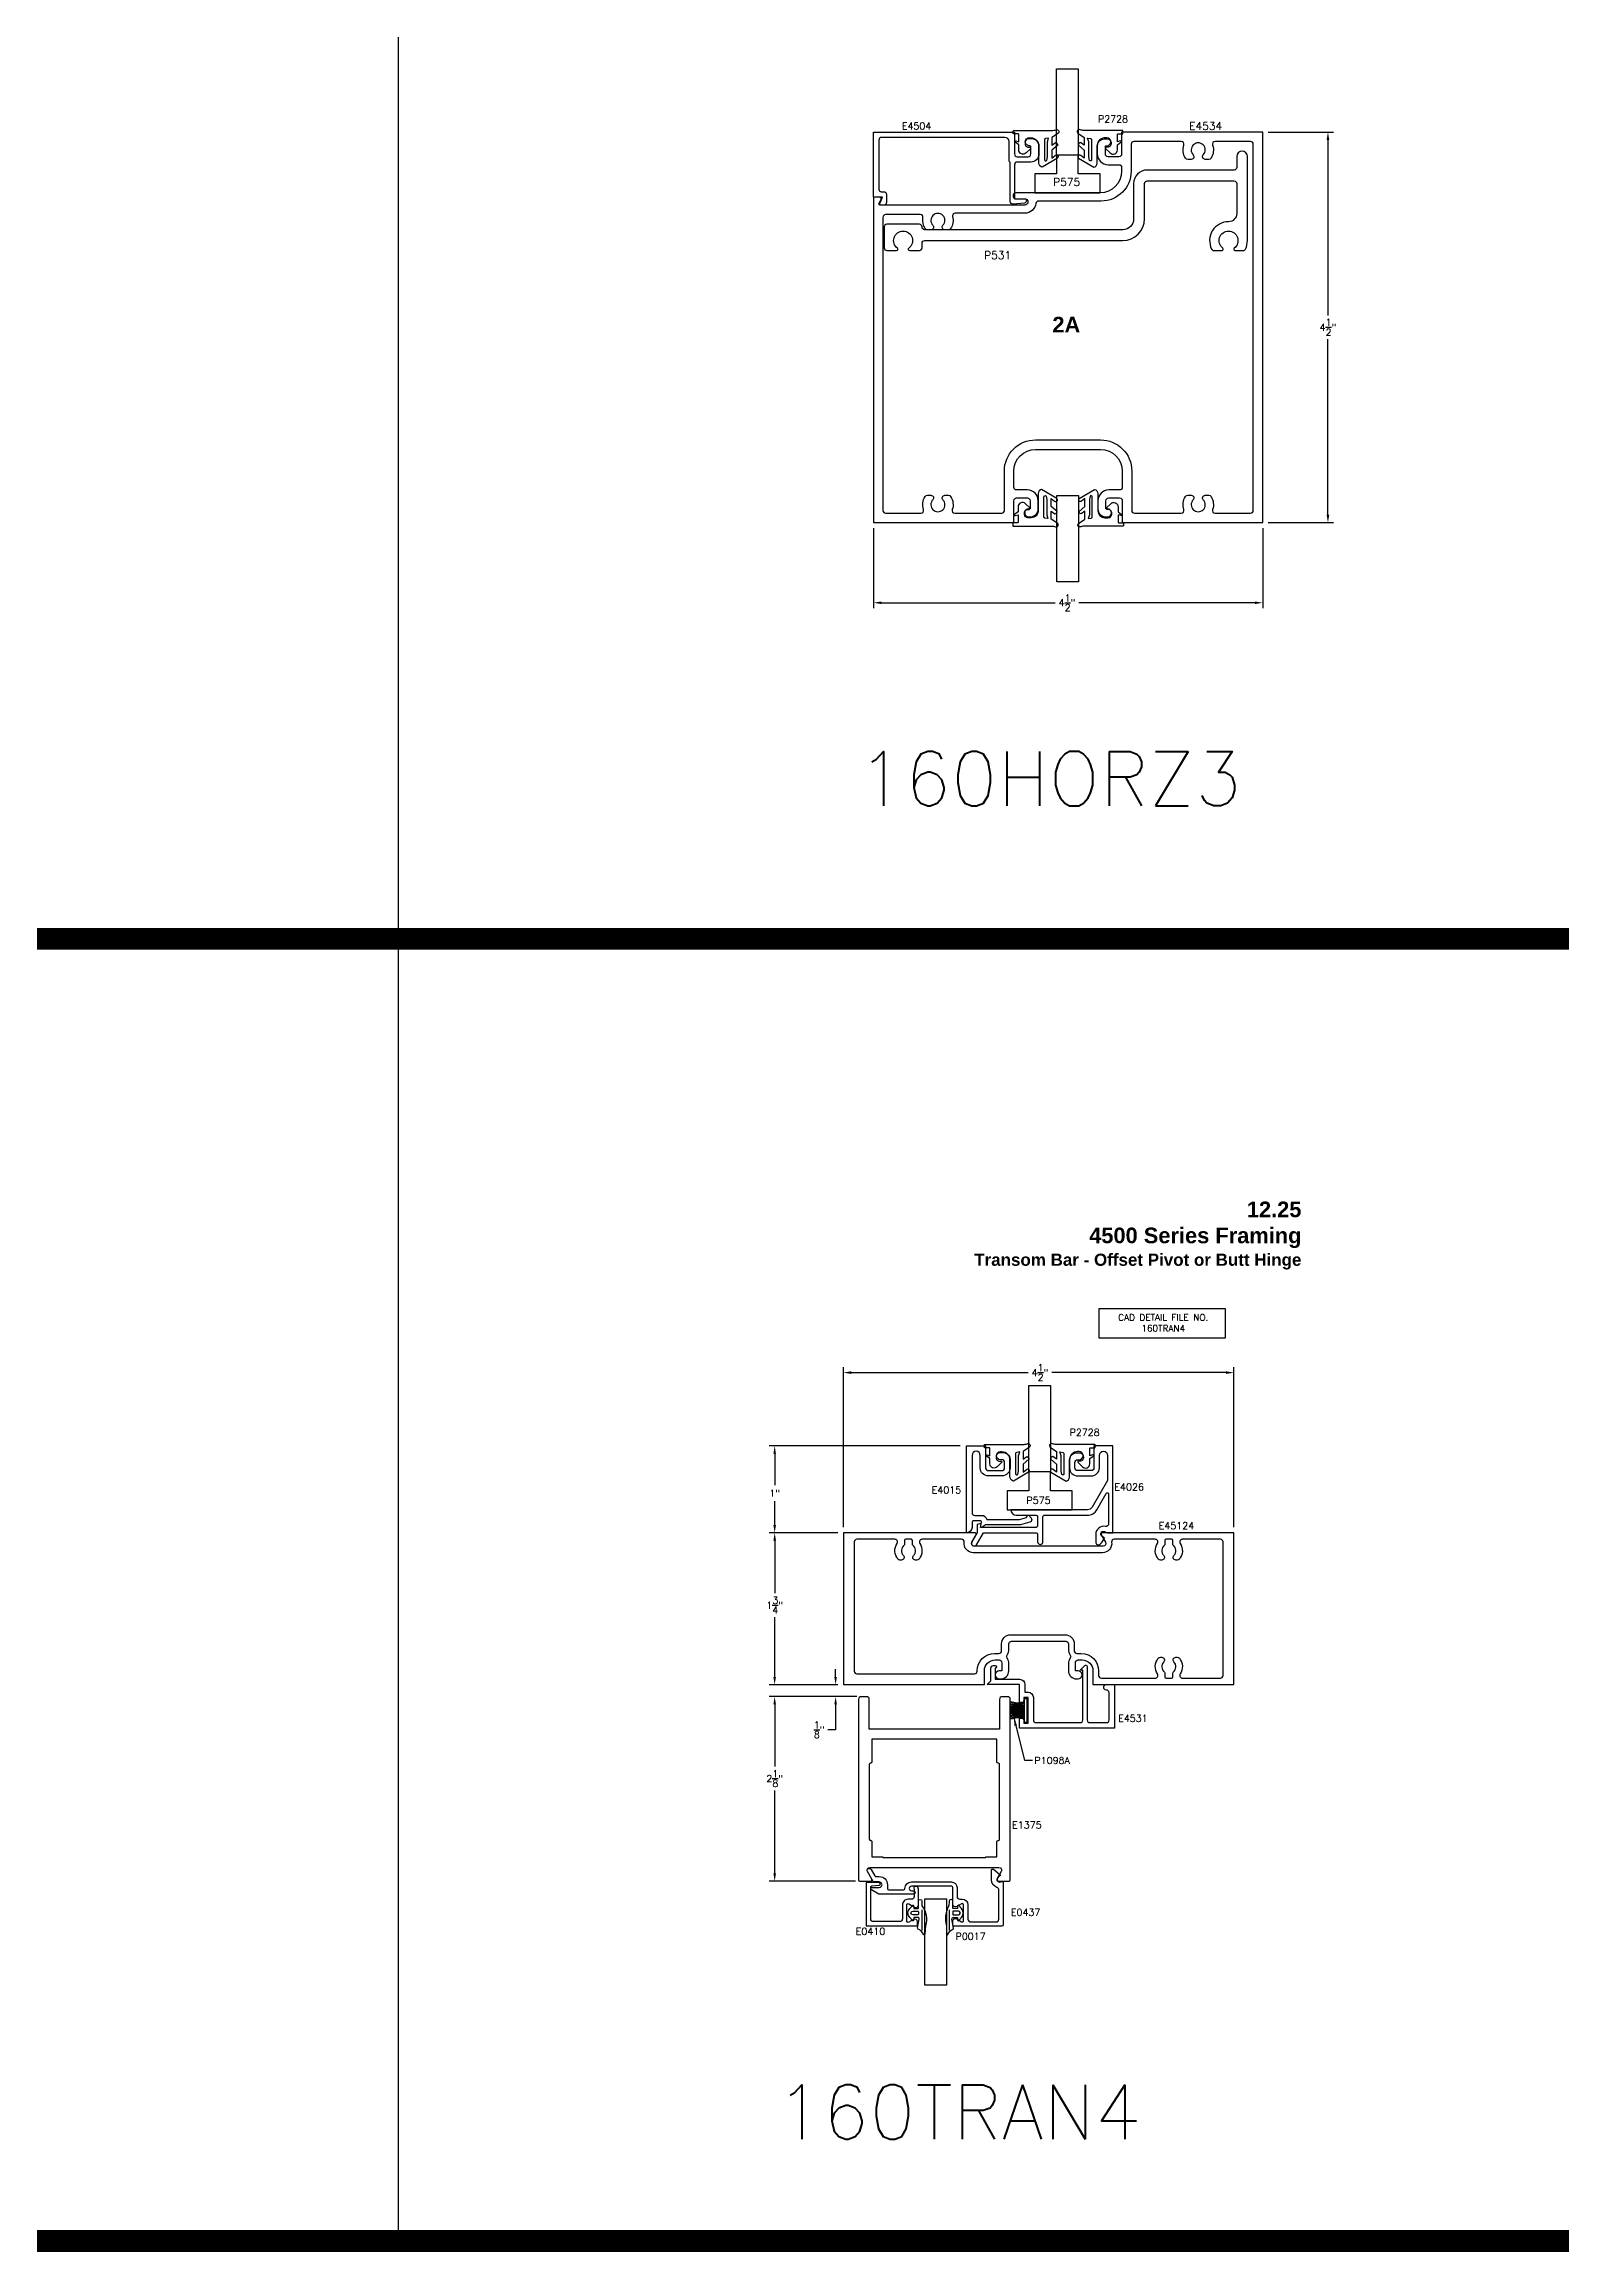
# Model space of a CAD drawing. Extents: x 0 to 139, y 0 to 75.
# Drawn here: x 54.97 to 72.46, y 14.75 to 40.19 of the extents above; entities that cross this region are included whole.
import ezdxf

# ---------------------------------------------------------------- set-up
doc = ezdxf.new("R2010")
doc.units = 0
doc.header["$MEASUREMENT"] = 0
doc.header["$PDMODE"] = 3
doc.layers.get('DEFPOINTS').update_dxf_attribs({"linetype": 'CONTINUOUS'})
for name, color, linetype in [('R-ANNO-DIMS', 3, 'CONTINUOUS'), ('R-ANNO-TEXT', 6, 'CONTINUOUS'), ('R-DET1', 4, 'CONTINUOUS'), ('R-DET2', 2, 'CONTINUOUS'), ('R-DET3', 5, 'CONTINUOUS'), ('R-OTLN', 1, 'CONTINUOUS'), ('R-PAT1', 5, 'CONTINUOUS'), ('TITLE', 7, 'CONTINUOUS')]:
    doc.layers.add(name, color=color, linetype=linetype)
doc.styles.get("Standard").update_dxf_attribs({"font": 'simplex'})
doc.dimstyles.new('1X', dxfattribs={"dimscale": 0, "dimtxt": 0.08, "dimasz": 0.09, "dimexe": 0.0625, "dimexo": 0.0625, "dimgap": 0.045, "dimtad": 0, "dimtih": 1, "dimtoh": 1, "dimdec": 4, "dimzin": 4, "dimtxsty": 'STANDARD', "dimcen": 0, "dimazin": 3, "dimtfac": 1, "dimtdec": 4, "dimtofl": 0, "dimtmove": 0, "dimatfit": 3, "dimtolj": 1, "dimtzin": 4})

# ---------------------------------------------------------------- blocks, each defined once
blk = doc.blocks.new('*D66')
at = {"layer": 'DEFPOINTS', "color": 0}
for p in [(69.009, 39.175), (69.009, 34.675), (69.761, 34.675)]:
    blk.add_point(p, dxfattribs=at)
at = {"layer": 'R-ANNO-DIMS', "color": 0}
for p, q in [((69.072, 39.175), (69.824, 39.175)), ((69.761, 39.085), (69.761, 37.063)), ((69.761, 34.765), (69.761, 36.787)), ((69.072, 34.675), (69.824, 34.675))]:
    blk.add_line(p, q, dxfattribs=at)
for points in [[(69.746, 39.085), (69.776, 39.085), (69.761, 39.175)], [(69.746, 34.765), (69.776, 34.765), (69.761, 34.675)]]:
    blk.add_solid(points, dxfattribs=at)
at = {"layer": 'R-ANNO-DIMS', "color": 0, "insert": (69.761, 36.925), "char_height": 0.08, "attachment_point": 5}
blk.add_mtext('\\A1;4{\\H1.000000x;\\S1/2;}"', dxfattribs=at)
blk = doc.blocks.new('*D67')
at = {"layer": 'DEFPOINTS', "color": 0}
for p in [(64.524, 34.675), (69.009, 34.675), (69.009, 33.752)]:
    blk.add_point(p, dxfattribs=at)
at = {"layer": 'R-ANNO-DIMS', "color": 0}
for p, q in [((64.524, 34.612), (64.524, 33.689)), ((69.009, 34.613), (69.009, 33.689)), ((64.614, 33.752), (66.618, 33.752)), ((68.919, 33.752), (66.891, 33.752))]:
    blk.add_line(p, q, dxfattribs=at)
for points in [[(64.614, 33.767), (64.614, 33.737), (64.524, 33.752)], [(68.919, 33.767), (68.919, 33.737), (69.009, 33.752)]]:
    blk.add_solid(points, dxfattribs=at)
at = {"layer": 'R-ANNO-DIMS', "color": 0, "insert": (66.755, 33.752), "char_height": 0.08, "attachment_point": 5}
blk.add_mtext('\\A1;4{\\H1.000000x;\\S1/2;}"', dxfattribs=at)
blk = doc.blocks.new('*D75')
at = {"layer": 'DEFPOINTS', "color": 0}
for p in [(64.178, 24.883), (64.178, 23.038), (68.678, 23.038)]:
    blk.add_point(p, dxfattribs=at)
at = {"layer": 'R-ANNO-DIMS', "color": 0}
for p, q in [((64.178, 23.101), (64.178, 24.946)), ((68.678, 23.101), (68.678, 24.946)), ((64.268, 24.883), (66.306, 24.883)), ((68.588, 24.883), (66.579, 24.883))]:
    blk.add_line(p, q, dxfattribs=at)
for points in [[(64.268, 24.898), (64.268, 24.868), (64.178, 24.883)], [(68.588, 24.898), (68.588, 24.868), (68.678, 24.883)]]:
    blk.add_solid(points, dxfattribs=at)
at = {"layer": 'R-ANNO-DIMS', "color": 0, "insert": (66.443, 24.883), "char_height": 0.08, "attachment_point": 5}
blk.add_mtext('\\A1;4{\\H1.000000x;\\S1/2;}"', dxfattribs=at)
blk = doc.blocks.new('*D76')
at = {"layer": 'DEFPOINTS', "color": 0}
for p in [(63.386, 23.038), (64.178, 23.038), (64.178, 21.288)]:
    blk.add_point(p, dxfattribs=at)
at = {"layer": 'R-ANNO-DIMS', "color": 0}
for p, q in [((64.115, 23.038), (63.323, 23.038)), ((63.386, 22.948), (63.386, 22.341)), ((63.386, 21.378), (63.386, 22.065)), ((64.115, 21.288), (63.323, 21.288))]:
    blk.add_line(p, q, dxfattribs=at)
for points in [[(63.371, 22.948), (63.401, 22.948), (63.386, 23.038)], [(63.371, 21.378), (63.401, 21.378), (63.386, 21.288)]]:
    blk.add_solid(points, dxfattribs=at)
at = {"layer": 'R-ANNO-DIMS', "color": 0, "insert": (63.386, 22.203), "char_height": 0.08, "attachment_point": 5}
blk.add_mtext('\\A1;1{\\H1.000000x;\\S3/4;}"', dxfattribs=at)
blk = doc.blocks.new('*D77')
at = {"layer": 'DEFPOINTS', "color": 0}
for p in [(64.397, 21.15), (63.386, 19.025), (64.381, 19.025)]:
    blk.add_point(p, dxfattribs=at)
at = {"layer": 'R-ANNO-DIMS', "color": 0}
for p, q in [((64.334, 21.15), (63.323, 21.15)), ((63.386, 21.06), (63.386, 20.345)), ((63.386, 19.115), (63.386, 20.068)), ((64.318, 19.025), (63.323, 19.025))]:
    blk.add_line(p, q, dxfattribs=at)
for points in [[(63.371, 21.06), (63.401, 21.06), (63.386, 21.15)], [(63.371, 19.115), (63.401, 19.115), (63.386, 19.025)]]:
    blk.add_solid(points, dxfattribs=at)
at = {"layer": 'R-ANNO-DIMS', "color": 0, "insert": (63.386, 20.207), "char_height": 0.08, "attachment_point": 5}
blk.add_mtext('\\A1;2{\\H1.000000x;\\S1/8;}"', dxfattribs=at)
blk = doc.blocks.new('*D78')
at = {"layer": 'DEFPOINTS', "color": 0}
for p in [(64.088, 21.288), (64.178, 21.288), (64.397, 21.15)]:
    blk.add_point(p, dxfattribs=at)
at = {"layer": 'R-ANNO-DIMS', "color": 0}
for p, q in [((64.088, 21.378), (64.088, 21.468)), ((64.115, 21.288), (64.025, 21.288)), ((64.334, 21.15), (64.025, 21.15)), ((64.088, 21.06), (64.088, 20.768)), ((64.088, 20.768), (63.998, 20.768))]:
    blk.add_line(p, q, dxfattribs=at)
for points in [[(64.073, 21.378), (64.103, 21.378), (64.088, 21.288)], [(64.073, 21.06), (64.103, 21.06), (64.088, 21.15)]]:
    blk.add_solid(points, dxfattribs=at)
at = {"layer": 'R-ANNO-DIMS', "color": 0, "insert": (63.899, 20.768), "char_height": 0.08, "attachment_point": 5}
blk.add_mtext('\\A1;{\\H1.000000x;\\S1/8;}"', dxfattribs=at)
blk = doc.blocks.new('*D79')
at = {"layer": 'DEFPOINTS', "color": 0}
for p in [(63.386, 24.038), (65.585, 24.038), (64.178, 23.038)]:
    blk.add_point(p, dxfattribs=at)
at = {"layer": 'R-ANNO-DIMS', "color": 0}
for p, q in [((65.523, 24.038), (63.323, 24.038)), ((63.386, 23.948), (63.386, 23.587)), ((63.386, 23.128), (63.386, 23.402)), ((64.115, 23.038), (63.323, 23.038))]:
    blk.add_line(p, q, dxfattribs=at)
for points in [[(63.371, 23.948), (63.401, 23.948), (63.386, 24.038)], [(63.371, 23.128), (63.401, 23.128), (63.386, 23.038)]]:
    blk.add_solid(points, dxfattribs=at)
at = {"layer": 'R-ANNO-DIMS', "color": 0, "insert": (63.386, 23.494), "char_height": 0.08, "attachment_point": 5}
blk.add_mtext('\\A1;1"', dxfattribs=at)
blk = doc.blocks.new('WEATHERING')
at = {"layer": 'R-DET2'}
for p, q in [((0, 0), (0, -0.27)), ((0, 0), (0.03, 0)), ((0.03, 0), (0.03, -0.27)), ((0, -0.129), (-0.16, -0.129)), ((0, -0.139), (-0.16, -0.139)), ((0, -0.27), (0.03, -0.27))]:
    blk.add_line(p, q, dxfattribs=at)
for centre, radius, start, end in [((-0.056, 0.313), 0.361, 253.2416, 278.8875), ((-0.056, 0.313), 0.371, 253.7056, 278.6489), ((-0.057, 0.486), 0.557, 259.3278, 275.8729), ((-0.057, 0.486), 0.566, 259.5182, 275.7701), ((-0.063, 0.677), 0.77, 262.7557, 274.6832), ((-0.063, 0.677), 0.78, 262.849, 274.6238), ((-0.066, 1.463), 1.578, 266.5833, 272.3941), ((-0.067, -1.773), 1.619, 87.6382, 93.304), ((-0.064, -0.966), 0.8, 85.4377, 96.9231), ((-0.064, -0.966), 0.79, 85.3793, 97.0112), ((-0.058, -0.769), 0.58, 84.3053, 100.1631), ((-0.058, -0.769), 0.57, 84.2043, 100.3432), ((-0.056, -0.591), 0.38, 81.4567, 105.8164), ((-0.056, -0.591), 0.37, 81.2223, 106.2556)]:
    blk.add_arc(centre, radius, start, end, dxfattribs=at)
blk = doc.blocks.new('P2728_GASKET')
at = {"layer": 'R-DET2'}
blk.add_lwpolyline([(86.461, 33.362), (86.567, 33.537, 0.301952), (86.52, 33.577), (86.32, 33.577, -0.414214), (86.24, 33.657), (86.24, 33.695, -0.388879), (86.276, 33.735), (86.292, 33.736, -0.440011), (86.336, 33.696), (86.336, 33.682, 0.668179), (86.353, 33.675), (86.401, 33.724, 0.668179), (86.366, 33.809), (86.307, 33.809), (86.279, 33.849, 0.836323), (86.264, 33.842), (86.273, 33.809), (86.189, 33.809, -0.414214), (86.183, 33.815), (86.183, 33.865, 0.414214), (86.177, 33.871), (86.149, 33.871, 0.414214), (86.143, 33.865), (86.143, 33.427, -0.083245), (86.135, 33.378), (86.135, 33.378)], format="xyb", dxfattribs=at)
for points in [[(86.174, 33.352), (86.223, 33.426), (86.314, 33.426), (86.283, 33.384)], [(86.313, 33.359), (86.371, 33.426), (86.462, 33.426), (86.431, 33.388)]]:
    blk.add_lwpolyline(points, dxfattribs=at)
blk.add_lwpolyline([(86.235, 33.499, -0.372312), (86.249, 33.512), (86.48, 33.512, -0.668179), (86.49, 33.486), (86.448, 33.478), (86.274, 33.478), (86.23, 33.465)], format="xyb", close=True, dxfattribs=at)
at = {"layer": 'R-DET2', "ltscale": 0.1}
for centre, radius, start, end in [((86.157, 33.369), 0.0237, 157.7655, 314.5007), ((86.313, 33.388), 0.0297, 188.4603, 270), ((86.446, 33.375), 0.0199, 139.7022, 319.7022)]:
    blk.add_arc(centre, radius, start, end, dxfattribs=at)

msp = doc.modelspace()

# ---------------------------------------------------------------- linework, layer by layer
at = {"layer": 'R-ANNO-TEXT'}
msp.add_lwpolyline([(67.1268, 25.62202), (68.57828, 25.62202), (68.57828, 25.27996), (67.1268, 25.27996)], close=True, dxfattribs=at)
at = {"layer": 'R-DET1', "color": 4, "linetype": 'CONTINUOUS'}
msp.add_lwpolyline([(66.09914, 38.37631), (66.09914, 38.829, -0.41421356), (66.08714, 38.841), (66.08714, 39.0655, 0.41421356), (66.03964, 39.113), (64.61714, 39.113, 0.41421366), (64.58614, 39.082), (64.58614, 38.518, 0.41421366), (64.61714, 38.487), (64.64314, 38.487, -0.41421356), (64.67414, 38.456), (64.67414, 38.362, -0.41421356), (64.64314, 38.331), (64.61214, 38.331, -0.51993057), (64.59709, 38.35244), (64.63014, 38.425), (64.52414, 38.425), (64.52414, 39.175), (66.14914, 39.175), (66.14914, 38.922, 0.41421451), (66.18014, 38.891), (66.30614, 38.891, 0.41421356), (66.33714, 38.922), (66.33714, 39.00102, 0.42137908), (66.32177, 39.01602, -1.01226976), (66.32064, 39.109), (66.33714, 39.109, -0.41421325), (66.43014, 39.016), (66.43014, 38.922, -0.41421356), (66.33714, 38.829), (66.18014, 38.829, 0.41421356), (66.14914, 38.798), (66.14914, 38.407), (66.26132, 38.407, -0.94566784), (66.26374, 38.35714), (66.13305, 38.34514, -0.44503775)], format="xyb", close=True, dxfattribs=at)
at = {"layer": 'R-DET1'}
for points in [[(65.83101, 23.19236), (66.20856, 23.19236), (66.28937, 23.21402, -1.17956263), (66.32864, 23.21784, -0.7162756), (66.32471, 23.15929), (66.21671, 23.13036), (65.81082, 23.13036, -0.26296301), (65.75771, 23.10036), (65.76801, 23.15875, 0.46630727), (65.75324, 23.17636), (65.67471, 23.17636, 0.41421356), (65.65971, 23.16136), (65.65971, 23.10036, -0.41421342), (65.59771, 23.03836), (65.59771, 24.03836), (65.81671, 24.03836), (65.81671, 23.78536, 0.41421356), (65.84771, 23.75436), (66.00471, 23.75436, 0.41421356), (66.03571, 23.78536), (66.03571, 23.84836, 0.41421356), (66.00471, 23.87936), (65.98821, 23.87936, -0.99999571), (65.98821, 23.97236), (66.00471, 23.97236, -0.41421356), (66.09771, 23.87936), (66.09771, 23.78536, -0.41421356), (66.00471, 23.69236), (65.84771, 23.69236, -0.41421356), (65.75471, 23.78536), (65.75471, 23.92886, 0.99997475), (65.65971, 23.92886), (65.65971, 23.26936, 0.41421375), (65.69071, 23.23836), (65.77111, 23.23836, -0.33965109), (65.83101, 23.19236)], [(65.71088, 22.89886), (65.79142, 23.03836), (66.39903, 23.03836, -0.41421356), (66.41503, 23.02236), (66.41503, 22.93435, 0.9999792), (66.47703, 22.93435), (66.47703, 23.22436, -0.41421539), (66.49303, 23.24036), (66.98981, 23.24036, 0.26794901), (67.09806, 23.30286), (67.20604, 23.48987, -0.76732194), (67.23403, 23.48237), (67.23403, 23.14107, -0.4750023), (67.19678, 23.11071, 0.47499996), (67.08503, 23.01962), (67.08503, 22.92929, 0.64476869), (67.13636, 22.90603, 0.12333105), (67.18503, 22.97636), (67.15639, 22.99858, -0.87567526), (67.18654, 23.05214), (67.22103, 23.03836), (67.28403, 23.03836), (67.28403, 24.03836), (67.06503, 24.03836), (67.06503, 23.78536, -0.41421356), (67.03403, 23.75436), (66.87703, 23.75436, -0.41421356), (66.84603, 23.78536), (66.84603, 23.84836, -0.41421356), (66.87703, 23.87936), (66.89353, 23.87936, 0.9999785), (66.89353, 23.97236), (66.87703, 23.97236, 0.41421356), (66.78403, 23.87936), (66.78403, 23.78536, 0.41421356), (66.87703, 23.69236), (67.03403, 23.69236, 0.41421356), (67.12703, 23.78536), (67.12703, 23.92886, -0.99997895), (67.22203, 23.92886), (67.22203, 23.64157), (67.04408, 23.33336, -0.26795011), (66.99039, 23.30236), (66.10703, 23.30236, 0.41421356), (66.16903, 23.24036), (66.39903, 23.24036, -0.41421356), (66.41503, 23.22436), (66.41503, 23.11636, -0.41421356), (66.39903, 23.10036), (65.75771, 23.10036), (65.76582, 23.14636), (65.71982, 23.13403), (65.71982, 23.03836), (65.65734, 22.93013, 1.00507982), (65.71088, 22.89886)], [(64.96182, 19.01479), (65.42282, 19.01479, -0.41421356), (65.48782, 18.94979), (65.48782, 18.84777, 0.41421356), (65.51882, 18.81677), (65.54782, 18.81677, -0.41421356), (65.61282, 18.75177), (65.61282, 18.58579, 0.41421356), (65.64382, 18.55479), (65.93782, 18.55479, 0.41421356), (65.96882, 18.58579), (65.96882, 18.92283, 0.32566273), (65.94732, 18.95234, -0.32566273), (65.88282, 19.04086), (65.88282, 19.14924, -0.63707026), (65.90746, 19.16073), (65.9801, 19.09978, -0.47797252), (65.9798, 19.08422), (65.95973, 19.06864, 0.86906798), (65.99024, 19.01536), (66.00511, 19.02131, -0.53050876), (66.01882, 19.01202), (66.01882, 18.51979, -0.41421356), (66.00382, 18.50479), (65.45282, 18.50479, -0.41421356), (65.43782, 18.51979), (65.43782, 18.56228, -0.57735903), (65.48432, 18.58913), (65.54032, 18.5568, 0.57735903), (65.56282, 18.56979), (65.56282, 18.75177, 0.57734117), (65.54032, 18.76476), (65.48432, 18.73243, -0.57734117), (65.43782, 18.75928), (65.43782, 18.94979, 0.41421356), (65.42282, 18.96479), (64.96182, 18.96479, 1), (64.96182, 18.91479), (64.98382, 18.91479, -1), (64.98382, 18.87479), (64.58682, 18.87479), (64.5002, 18.9248, -0.76733083), (64.5077, 18.95279), (64.59135, 18.95279, 1.00570395), (64.5917, 19.01479), (64.5327, 19.01479, -0.26794617), (64.51971, 19.02229), (64.45505, 19.13429, -0.99997534), (64.49835, 19.15929), (64.54165, 19.08429, 0.26794235), (64.55465, 19.07679), (64.59171, 19.07679, -0.41421356), (64.68471, 18.98379), (64.68471, 18.93979, 0.41421356), (64.6997, 18.92479), (64.87182, 18.92479, 0.41421194), (64.88682, 18.93979, -0.41421194), (64.96182, 19.01479)], [(64.50518, 18.96864), (64.59084, 18.97916, 0.94070735), (64.58901, 19.00905), (64.44201, 19.00905), (64.44201, 18.50905), (65.03301, 18.50905), (65.03301, 18.55636, 0.57735031), (64.98651, 18.5832), (64.93051, 18.55087, -0.57734995), (64.90801, 18.56386), (64.90801, 18.75101, -0.57735006), (64.93051, 18.764), (64.99651, 18.7259, 0.57735393), (65.04301, 18.75274), (65.04301, 18.93305, 0.41421356), (65.01201, 18.96405), (65.00462, 18.96405, 0.45599114), (64.98977, 18.94695), (64.99301, 18.92405), (64.99301, 18.84701, -0.41421356), (64.96201, 18.81601), (64.9232, 18.81601, 0.41573472), (64.85801, 18.75086), (64.85801, 18.59005, -0.41421356), (64.82701, 18.55905), (64.52301, 18.55905, -0.41421356), (64.49201, 18.59005), (64.49201, 18.95375, -0.37886689), (64.50518, 18.96864)]]:
    msp.add_lwpolyline(points, format="xyb", dxfattribs=at)
msp.add_lwpolyline([(66.20808, 21.35036, -0.41421356), (66.27008, 21.28836), (66.27008, 21.20136), (66.30508, 21.20135, -0.41421356), (66.36708, 21.13935), (66.36708, 20.88136, 0.41421356), (66.39808, 20.85036), (66.90558, 20.85036, 0.41421356), (66.93658, 20.88136), (66.93658, 21.45336), (66.90558, 21.45336), (66.96123, 21.50901, -0.66817864), (66.98658, 21.49851), (66.98658, 20.88136, 0.41421356), (67.01758, 20.85036), (67.20883, 20.85036, 0.41421356), (67.23983, 20.88136), (67.23983, 21.19536, 0.42338087), (67.20783, 21.22635, -0.99998387), (67.20783, 21.28836), (67.30183, 21.28836), (67.30183, 20.78836), (66.20808, 20.78836), (66.20808, 20.90136), (66.23208, 20.90136, -0.41421356), (66.25508, 20.87836), (66.25508, 20.84435), (66.30508, 20.84435), (66.30508, 21.13935), (66.25508, 21.13935), (66.25508, 21.10436, -0.41421356), (66.23208, 21.08136), (66.20808, 21.08136), (66.20808, 21.28836), (65.83358, 21.28836), (65.87658, 21.33136), (65.87658, 21.47736, -0.41421356), (65.90758, 21.50836), (65.92658, 21.50836, -1), (65.92658, 21.47836), (65.92658, 21.35036)], format="xyb", close=True, dxfattribs=at)
at = {"layer": 'R-DET2'}
for points in [[(66.88466, 39.90399), (66.88466, 38.91), (66.63466, 38.91), (66.63466, 39.90399), (66.88466, 39.90399)], [(66.88466, 38.692), (66.88466, 38.91), (66.75966, 38.91), (66.63466, 38.91), (66.63466, 38.692), (66.38466, 38.692), (66.38466, 38.473), (66.75966, 38.473), (67.13466, 38.473), (67.13466, 38.692)], [(66.88709, 34.9875), (66.88709, 33.99352), (66.63709, 33.99352), (66.63709, 34.9875), (66.88709, 34.9875)], [(66.56503, 24.73334), (66.56503, 23.73936), (66.31503, 23.73936), (66.31503, 24.73334), (66.56503, 24.73334)], [(66.56503, 23.52136), (66.56503, 23.73936), (66.44003, 23.73936), (66.31503, 23.73936), (66.31503, 23.52136), (66.06503, 23.52136), (66.06503, 23.30236), (66.44003, 23.30236), (66.81503, 23.30236), (66.81503, 23.52136)], [(65.36448, 18.82155), (65.36448, 17.82756), (65.11448, 17.82756), (65.11448, 18.82155), (65.36448, 18.82155)]]:
    msp.add_lwpolyline(points, close=True, dxfattribs=at)
for points in [[(65.12192, 18.51211), (65.11476, 18.414, -0.47703701), (65.10268, 18.40422, 0.16906349), (65.04073, 18.47313, -0.37880884), (65.03284, 18.48378), (65.05206, 18.5891, 0.34624191), (65.0421, 18.60497), (64.98801, 18.60497), (64.9869, 18.57477, -0.6086559), (64.97375, 18.56937), (64.94144, 18.60592, -0.37861709), (64.94144, 18.70902), (64.97375, 18.74557, -0.6086559), (64.9869, 18.74017), (64.98801, 18.70997), (65.04301, 18.70997), (65.04301, 18.79497, -1), (65.08301, 18.79497), (65.08301, 18.73993, -0.25776527)], [(64.95696, 18.66497, -0.34199871), (64.97633, 18.67997), (65.03501, 18.67997, -0.41421356), (65.04301, 18.67197), (65.04301, 18.64297, -0.41421356), (65.03501, 18.63497), (64.97633, 18.63497, -0.34199871), (64.95696, 18.64997, -0.12701665)], [(65.36607, 18.51211), (65.36607, 18.414, 0.47703701), (65.37815, 18.40422, -0.16906349), (65.4401, 18.47313, 0.37880884), (65.44798, 18.48378), (65.42877, 18.5891, -0.34624191), (65.43873, 18.60497), (65.49282, 18.60497), (65.49393, 18.57477, 0.6086559), (65.50707, 18.56937), (65.53938, 18.60592, 0.37861709), (65.53938, 18.70902), (65.50707, 18.74557, 0.6086559), (65.49393, 18.74017), (65.49282, 18.70997), (65.43782, 18.70997), (65.43782, 18.79497, 1), (65.39782, 18.79497), (65.3924, 18.73993, 0.20996699)], [(65.52387, 18.66497, 0.34199871), (65.5045, 18.67997), (65.44582, 18.67997, 0.41421356), (65.43782, 18.67197), (65.43782, 18.64297, 0.41421356), (65.44582, 18.63497), (65.5045, 18.63497, 0.34199871), (65.52387, 18.64997, 0.12701665)]]:
    msp.add_lwpolyline(points, format="xyb", close=True, dxfattribs=at)
for points in [[(65.08301, 18.69578), (65.08276, 18.456)], [(65.39782, 18.69578), (65.39807, 18.456)]]:
    msp.add_lwpolyline(points, dxfattribs=at)
at = {"layer": 'R-DET3', "linetype": 'CONTINUOUS'}
msp.add_lwpolyline([(68.71031, 38.89306), (68.71031, 38.76806, -0.41421356), (68.67931, 38.73706), (67.67831, 38.73706, 0.41421356), (67.52231, 38.58106), (67.52231, 38.17506, -0.41421356), (67.39731, 38.05006), (65.11556, 38.05006, -0.41421356), (65.08456, 38.08106, 0.41422725), (65.05356, 38.11206), (64.67856, 38.11206, 0.41421347), (64.64756, 38.08106), (64.64756, 37.84096, 0.41421366), (64.67856, 37.80996), (64.79101, 37.80996, 0.72046651), (64.80004, 37.83695, -2.99222701), (64.93111, 37.83698, 0.72112072), (64.94008, 37.80996), (65.05356, 37.80996, 0.41421356), (65.08456, 37.84096), (65.08456, 37.89406, -0.41421252), (65.11556, 37.92506), (67.39731, 37.92506, 0.41421356), (67.64731, 38.17506), (67.64731, 38.58106, -0.41421356), (67.67831, 38.61206), (68.67831, 38.61206, -0.41421356), (68.70931, 38.58106), (68.70931, 38.23506, -0.4149192), (68.61608, 38.14206, 0.55729209), (68.42026, 37.82719, 0.28493539), (68.44803, 37.80996), (68.54101, 37.80996, 0.72045689), (68.55004, 37.83695, -2.99221745), (68.68111, 37.83698, 0.72110044), (68.69008, 37.80996), (68.78308, 37.80996, 0.28493523), (68.81085, 37.82719, 0.11563026), (68.83356, 37.92406), (68.83431, 38.89306, 0.99997581)], format="xyb", close=True, dxfattribs=at)
at = {"layer": 'R-OTLN', "linetype": 'CONTINUOUS'}
msp.add_lwpolyline([(67.13414, 38.473), (66.16514, 38.473, 1), (66.16514, 38.407), (66.26664, 38.407, -0.99997333), (66.26664, 38.332), (64.80514, 38.332), (64.60097, 38.332, -0.57738874), (64.58798, 38.3545), (64.61714, 38.405), (64.59714, 38.425), (64.52414, 38.425), (64.52414, 34.67499), (66.14164, 34.675), (66.14164, 34.928, -0.41421356), (66.17264, 34.959), (66.29864, 34.959, -0.41421356), (66.32964, 34.928), (66.32964, 34.834), (66.31314, 34.834, 0.99998925), (66.31314, 34.741), (66.32964, 34.741, 0.41421325), (66.42264, 34.834), (66.42264, 34.927, 0.41421356), (66.29764, 35.052), (66.17264, 35.052, -0.41421356), (66.14164, 35.083), (66.14164, 35.269, -0.41421356), (66.39164, 35.519), (67.14164, 35.519, -0.41421328), (67.39164, 35.269), (67.39164, 35.083, -0.41421356), (67.36064, 35.052), (67.23564, 35.052, 0.41421356), (67.11064, 34.927), (67.11064, 34.834, 0.41420596), (67.20364, 34.741), (67.22014, 34.741, 1), (67.22014, 34.834), (67.20364, 34.834), (67.20364, 34.928, -0.41421356), (67.23464, 34.959), (67.36064, 34.959, -0.41421356), (67.39164, 34.928), (67.39164, 34.675), (69.00914, 34.675), (69.00914, 39.175), (67.38414, 39.175), (67.38414, 38.922, -0.41421356), (67.35314, 38.891), (67.22714, 38.891, -0.41421356), (67.19614, 38.922), (67.19614, 39.016), (67.21264, 39.016, 0.99998925), (67.21264, 39.109), (67.19614, 39.109, 0.41419836), (67.10314, 39.016), (67.10314, 38.923, 0.41421356), (67.22814, 38.798), (67.35314, 38.798, -0.41419075), (67.38414, 38.767), (67.38414, 38.723, -0.41421356), (67.13414, 38.473)], format="xyb", dxfattribs=at)
msp.add_lwpolyline([(64.63314, 34.815, 0.41421128), (64.66414, 34.784), (65.0715, 34.784, 0.51330466), (65.10086, 34.82493, -0.22849697), (65.11953, 34.97579, -0.25492556), (65.14559, 34.99), (65.18566, 34.99, -0.66084192), (65.20821, 34.9371, 2.34635009), (65.32507, 34.9371, -0.66085393), (65.34761, 34.99), (65.38768, 34.99, -0.25490384), (65.41374, 34.97579, -0.22849266), (65.43241, 34.82493, 0.51330558), (65.46178, 34.784), (66.00164, 34.784, 0.41421128), (66.03264, 34.815), (66.03264, 35.269, -0.41421573), (66.39164, 35.628), (67.14164, 35.628, -0.41421337), (67.50064, 35.269), (67.50064, 34.815, 0.41421356), (67.53164, 34.784), (68.0715, 34.784, 0.51330401), (68.10086, 34.82493, -0.22849188), (68.11953, 34.97579, -0.25494213), (68.14559, 34.99), (68.18566, 34.99, -0.66083962), (68.20821, 34.9371, 2.34633696), (68.32507, 34.9371, -0.66085418), (68.34761, 34.99), (68.38768, 34.99, -0.25492692), (68.41374, 34.97579, -0.2284885), (68.43241, 34.82493, 0.51330304), (68.46178, 34.784), (68.86914, 34.784, 0.41421356), (68.90014, 34.815), (68.90014, 39.035, 0.41421356), (68.86914, 39.066), (68.46178, 39.066, 0.51331843), (68.43241, 39.02507, -0.22848612), (68.41374, 38.87421, -0.25491037), (68.38768, 38.86), (68.34761, 38.86, -0.66086459), (68.32507, 38.91291, 2.34635534), (68.20821, 38.91291, -0.65913693), (68.18581, 38.86), (68.14559, 38.86, -0.25491443), (68.11953, 38.87421, -0.22849722), (68.10086, 39.02507, 0.51330515), (68.0715, 39.066), (67.52414, 39.066, 0.41421356), (67.49314, 39.035), (67.49314, 38.724, -0.41421151), (67.14914, 38.38), (66.42689, 38.38, 0.37815074), (66.39613, 38.35285, -0.37818819), (66.26714, 38.239), (65.46622, 38.239, 0.48952764), (65.43619, 38.20033, -0.20859081), (65.41374, 38.06221, -0.25491434), (65.38768, 38.048), (65.34761, 38.048, -0.66085211), (65.32507, 38.10091, 2.34633741), (65.20821, 38.10091, -0.65915231), (65.18581, 38.048), (65.14559, 38.048, -0.25491423), (65.11953, 38.06221, -0.18795565), (65.09418, 38.18674, 0.46515147), (65.06363, 38.223), (64.66414, 38.223, 0.41421128), (64.63314, 38.192)], format="xyb", close=True, dxfattribs=at)
at = {"layer": 'R-OTLN'}
for points in [[(65.99058, 21.35436, 0.41421356), (66.08358, 21.44736), (66.08358, 21.52736, 0.14506395), (66.06339, 21.59546, -0.29636446), (66.06339, 21.62925, 0.14506395), (66.08358, 21.69736), (66.08358, 21.75736, -0.41421356), (66.11458, 21.78836), (66.74058, 21.78836, -0.41421356), (66.77158, 21.75736), (66.77158, 21.69736, 0.14506395), (66.79176, 21.62925, -0.29636446), (66.79176, 21.59546, 0.14506395), (66.77158, 21.52736), (66.77158, 21.44736, 0.41421356), (66.86458, 21.35436), (66.88158, 21.35436, 0.41421356), (66.92758, 21.40036), (66.92758, 21.40136, 0.41421356), (66.88158, 21.44736), (66.85158, 21.44736), (66.85158, 21.54136, -0.41421356), (66.88258, 21.57236), (66.92758, 21.57236, -0.41421356), (67.05258, 21.44736), (67.05258, 21.28836), (68.67758, 21.28836), (68.67758, 23.03836), (67.16156, 23.03836, 0.57735027), (67.14857, 23.01586), (67.1988, 22.92886, -0.57735027), (67.17195, 22.88236), (65.68321, 22.88236, -0.57735027), (65.65636, 22.92886), (65.70659, 23.01586, 0.57735027), (65.6936, 23.03836), (64.17758, 23.03836), (64.17758, 21.28836), (65.80258, 21.28836), (65.80258, 21.44736, -0.41421356), (65.92758, 21.57236), (65.97258, 21.57236, -0.41421356), (66.00358, 21.54136), (66.00358, 21.44736), (65.97358, 21.44736, 0.41421356), (65.92758, 21.40136), (65.92758, 21.40036, 0.41421356), (65.97358, 21.35436)], [(66.10608, 21.86336), (66.73208, 21.86336, -0.41421356), (66.83808, 21.75736), (66.83808, 21.67836, 0.41421356), (66.86908, 21.64736), (66.91908, 21.64736, -0.41421356), (67.11908, 21.44736), (67.11908, 21.39436, 0.41421356), (67.15008, 21.36336), (67.76946, 21.36336, 0.59097217), (67.79565, 21.41093, -0.31979477), (67.80557, 21.5917, -0.22807377), (67.82979, 21.60335), (67.8471, 21.60335, -0.66276846), (67.86934, 21.55077, 0.44240008), (67.87685, 21.43113, -0.22773485), (67.88247, 21.41942), (67.88247, 21.37836, 0.41421356), (67.89747, 21.36336), (67.95747, 21.36336, 0.41421356), (67.97247, 21.37836), (67.97247, 21.41942, -0.22773485), (67.9781, 21.43113, 0.44240008), (67.9856, 21.55077, -0.66276846), (68.00785, 21.60335), (68.02515, 21.60335, -0.22807377), (68.04937, 21.5917, -0.31979477), (68.05929, 21.41093, 0.59097217), (68.08549, 21.36336), (68.52147, 21.36336, 0.41421356), (68.55247, 21.39436), (68.55247, 22.93236, 0.41421356), (68.52147, 22.96336), (68.08549, 22.96336, 0.59097233), (68.05929, 22.91578, -0.31979491), (68.04937, 22.73501, -0.22807377), (68.02515, 22.72336), (68.00785, 22.72336, -0.66276846), (67.9856, 22.77595, 0.44240008), (67.9781, 22.89559, -0.22773485), (67.97247, 22.9073), (67.97247, 22.94836, 0.41421356), (67.95747, 22.96336), (67.89747, 22.96336, 0.41421356), (67.88247, 22.94836), (67.88247, 22.9073, -0.22773485), (67.87685, 22.89559, 0.44240008), (67.86934, 22.77595, -0.66276846), (67.8471, 22.72336), (67.82979, 22.72336, -0.22807377), (67.80557, 22.73501, -0.31979491), (67.79565, 22.91578, 0.59097233), (67.76946, 22.96336), (67.29913, 22.96336, 0.4555778), (67.26843, 22.92806, -0.4555778), (67.16345, 22.80736), (65.67471, 22.80736, -0.4555778), (65.56973, 22.92806, 0.4555778), (65.53903, 22.96336), (65.08549, 22.96336, 0.59097212), (65.05929, 22.91578, -0.31979473), (65.04937, 22.73501, -0.22807377), (65.02515, 22.72336), (65.00785, 22.72336, -0.66276846), (64.9856, 22.77595, 0.44240008), (64.9781, 22.89559, -0.22773485), (64.97247, 22.9073), (64.97247, 22.94836, 0.41421356), (64.95747, 22.96336), (64.89747, 22.96336, 0.41421356), (64.88247, 22.94836), (64.88247, 22.9073, -0.22773485), (64.87685, 22.89559, 0.44240008), (64.86934, 22.77595, -0.66276846), (64.8471, 22.72336), (64.82979, 22.72336, -0.22807377), (64.80557, 22.73501, -0.31979473), (64.79565, 22.91578, 0.59097212), (64.76946, 22.96336), (64.33347, 22.96336, 0.41421356), (64.30247, 22.93236), (64.30247, 21.44436, 0.41421356), (64.33347, 21.41336), (65.68808, 21.41336, 0.41421356), (65.71908, 21.44436), (65.71908, 21.44736, -0.41421356), (65.91908, 21.64736), (65.96908, 21.64736, 0.41421356), (66.00008, 21.67836), (66.00008, 21.75736, -0.41421356)], [(66.10129, 21.11879, 0.41421356), (66.07029, 21.14979), (66.00729, 21.14979, 0.41421356), (65.97629, 21.11879), (65.97629, 20.77479), (65.22629, 20.77479), (64.47629, 20.77479), (64.47629, 21.11879, 0.41421356), (64.44529, 21.14979), (64.38229, 21.14979, 0.41421356), (64.35129, 21.11879), (64.35129, 19.03979, 0.41421356), (64.36629, 19.02479), (64.49229, 19.02479, 0.57632957), (64.5053, 19.04725), (64.45505, 19.13429, -0.5773545), (64.4819, 19.18079), (65.22629, 19.18079), (65.97068, 19.18079, -0.57734913), (65.99753, 19.13429), (65.94728, 19.04725, 0.57632957), (65.96029, 19.02479), (66.08629, 19.02479, 0.41421356), (66.10129, 19.03979)], [(65.82029, 19.29579), (65.82029, 19.30579), (65.94529, 19.30579), (65.94529, 19.47779, -0.41421356), (65.96029, 19.49279, 0.43233566), (65.97629, 19.50779), (65.97629, 20.36979, 0.43239732), (65.96029, 20.38479, -0.41421356), (65.94529, 20.39979), (65.94529, 20.65979), (65.22629, 20.65979), (64.50729, 20.65979), (64.50729, 20.39979, -0.41421356), (64.49229, 20.38479, 0.43239732), (64.47629, 20.36979), (64.47629, 19.50779, 0.41421356), (64.49129, 19.49279, -0.432309), (64.50729, 19.47779), (64.50729, 19.30579), (64.63229, 19.30579), (64.63229, 19.29579), (65.22629, 19.29579)]]:
    msp.add_lwpolyline(points, format="xyb", close=True, dxfattribs=at)
at = {"layer": 'TITLE'}
msp.add_line((59.04927, 74.87895), (59.04927, 14.87895), dxfattribs=at)
at = {"layer": 'TITLE', "const_width": 0.25}
for points in [[(0.25, 29.87895), (138.908, 29.87895)], [(0.25, 14.87895), (138.908, 14.87895)]]:
    msp.add_lwpolyline(points, dxfattribs=at)

# ---------------------------------------------------------------- block references
at = {"layer": 'R-DET2', "xscale": -1}
for p, rotation in [((100.0068, 125.33567), 90), ((33.53397, -51.50835), 270), ((99.67438, 110.19902), 90)]:
    msp.add_blockref('P2728_GASKET', p, dxfattribs=dict(at, rotation=rotation))
at = {"layer": 'R-DET2'}
for p, rotation in [((33.52647, 125.33567), 269.9999999999999), ((99.9993, -51.50835), 89.99999999999993), ((33.20736, 110.19902), 269.9999999999999)]:
    msp.add_blockref('P2728_GASKET', p, dxfattribs=dict(at, rotation=rotation))
at = {"layer": 'R-PAT1'}
msp.add_blockref('WEATHERING', (66.26129, 21.12695), dxfattribs=at)

# ---------------------------------------------------------------- texts
at = {"layer": 'R-ANNO-TEXT'}
for s, insert, char_height, attachment_point in [('E4504', (65.19036, 39.24526), 0.08, 6), ('P2728', (67.11103, 39.32579), 0.08, 4), ('\\A1;E4534', (68.16057, 39.24432), 0.09, 4), ('P575', (66.59427, 38.59924), 0.09, 4), ('P531 ', (65.79867, 37.75585), 0.09, 4), ('P2728', (66.78446, 24.19512), 0.08, 4), ('E4015', (65.5345, 23.53007), 0.08, 6), ('\\A1;P575', (66.56441, 23.41206), 0.08, 6), ('\\A1;E4026', (67.30063, 23.5666), 0.08, 4), ('\\A1;E45124', (67.81121, 23.11888), 0.08, 4), ('\\A1;E4531', (67.34374, 20.89985), 0.08, 4), ('\\A1;P1098A', (66.37899, 20.41458), 0.08, 4), ('\\A1;E1375', (66.12191, 19.67073), 0.08, 4), ('\\A1;E0437', (66.1076, 18.66638), 0.08, 4), ('E0410', (64.65934, 18.44665), 0.08, 6), ('\\A1;P0017', (65.47024, 18.38893), 0.08, 4)]:
    msp.add_mtext(s, dxfattribs=dict(at, insert=insert, char_height=char_height, attachment_point=attachment_point))
for s, insert, char_height, width, attachment_point in [('{\\fArial|b1|i0|c0|p34;2A}', (66.5856, 37.04613, 6.21069), 0.18, 7.44, 1), ('CAD DETAIL FILE NO.\\P160TRAN4', (67.86348, 25.55644), 0.075, 1.875, 2)]:
    msp.add_mtext(s, dxfattribs=dict(at, insert=insert, char_height=char_height, width=width, attachment_point=attachment_point))
at = {"layer": 'TITLE'}
for s, p in [('160HORZ3', (64.34645, 31.41362)), ('160TRAN4', (63.4028, 16.05323))]:
    msp.add_text(s, height=0.625, dxfattribs=at).set_placement(p)
at = {"layer": 'TITLE', "insert": (69.45551, 26.85356, 6.21069), "char_height": 0.18, "width": 7.44, "attachment_point": 3}
msp.add_mtext('{\\fArial|b1|i0|c0|p34;12.25\\P4500 Series Framing\\P\\H0.7778x;Transom Bar - Offset Pivot or Butt Hinge}', dxfattribs=at)

# ---------------------------------------------------------------- dimensions: what is measured, and where the dimension line sits
at = {"layer": 'R-ANNO-DIMS'}
dim = msp.add_linear_dim(base=(69.76112, 34.675), p1=(69.00914, 39.175), p2=(69.00914, 34.675), angle=90, dimstyle='1X', override={"dimscale": 1, "dimpost": '"'}, dxfattribs=at)
dim.commit()
dim.dimension.update_dxf_attribs({"geometry": '*D66', "text_midpoint": (69.76112, 36.925)})
for base, p1, p2, picture, middle in [((69.00914, 33.752), (64.52414, 34.67499), (69.00914, 34.675), '*D67', (66.75468, 33.752)), ((64.17758, 24.88322), (68.67758, 23.03836), (64.17758, 23.03836), '*D75', (66.44254, 24.88322))]:
    dim = msp.add_linear_dim(base=base, p1=p1, p2=p2, dimstyle='1X', override={"dimscale": 1, "dimpost": '"'}, dxfattribs=at)
    dim.commit()
    dim.dimension.update_dxf_attribs({"geometry": picture, "text_midpoint": middle, "dimtype": 160})
for base, p1, p2, picture, middle in [((63.3859, 24.03836), (64.17758, 23.03836), (65.58526, 24.03836), '*D79', (63.3859, 23.49435)), ((63.3859, 23.03836), (64.17758, 21.28836), (64.17758, 23.03836), '*D76', (63.3859, 22.20314)), ((64.08777, 21.28836), (64.39658, 21.14979), (64.17758, 21.28836), '*D78', (63.89943, 20.76779)), ((63.3859, 19.02479), (64.39658, 21.14979), (64.38058, 19.02479), '*D77', (63.3859, 20.20656))]:
    dim = msp.add_linear_dim(base=base, p1=p1, p2=p2, angle=90, dimstyle='1X', override={"dimscale": 1, "dimpost": '"'}, dxfattribs=at)
    dim.commit()
    dim.dimension.update_dxf_attribs({"geometry": picture, "text_midpoint": middle, "dimtype": 160})

# ---------------------------------------------------------------- leaders
at = {"layer": 'R-ANNO-TEXT'}
msp.add_leader([(66.14148, 20.90436), (66.26491, 20.41677), (66.35491, 20.41677)], dimstyle='1X', override={"dimscale": 1}, dxfattribs=at)

doc.saveas('drawing.dxf')
